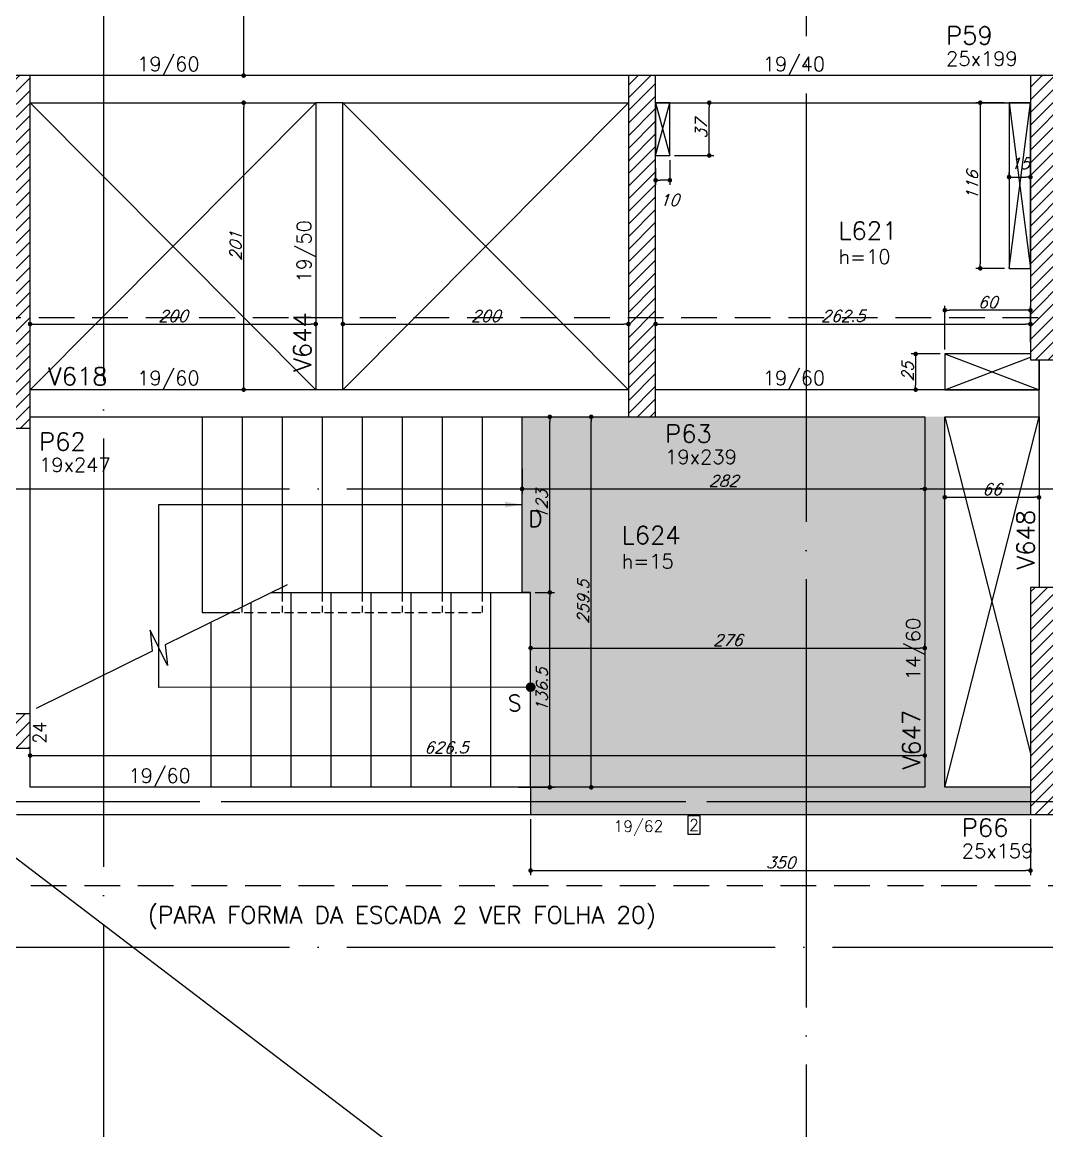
# Model space of a CAD drawing. Extents: x -4245 to 5400, y -2094 to 2406.
# Drawn here: x 1508 to 2226, y -246 to 531 of the extents above; entities that cross this region are included whole.
import ezdxf
from ezdxf.enums import TextEntityAlignment as Align

# ---------------------------------------------------------------- set-up
doc = ezdxf.new("R2010")
doc.units = 0
doc.header["$LTSCALE"] = 50
doc.header["$MEASUREMENT"] = 0
doc.linetypes.add('DASHED', pattern=[0.75, 0.5, -0.25])
doc.linetypes.add('EIXO', pattern=[6.8, 6, -0.4, 0, -0.4])
doc.layers.get('0').update_dxf_attribs({"linetype": 'CONTINUOUS'})
doc.layers.get('DEFPOINTS').update_dxf_attribs({"linetype": 'CONTINUOUS'})
for name, color, linetype in [('F-AUX', 2, 'CONTINUOUS'), ('F-AUX-RED', 1, 'CONTINUOUS'), ('F-COTAS', 106, 'CONTINUOUS'), ('F-COTAS-FUROS', 50, 'CONTINUOUS'), ('F-DESNIVEL-1', 254, 'CONTINUOUS'), ('F-EIXO', 12, 'EIXO'), ('F-ESC-PROJ', 1, 'CONTINUOUS'), ('F-ESCADAS', 2, 'CONTINUOUS'), ('F-LAJES', 3, 'CONTINUOUS'), ('F-LAJES-DIM', 2, 'CONTINUOUS'), ('F-LAJES-NOME', 4, 'CONTINUOUS'), ('F-LEADER', 1, 'CONTINUOUS'), ('F-PILARES-DIM', 172, 'CONTINUOUS'), ('F-PILARES-HACH', 174, 'CONTINUOUS'), ('F-PILARES-NOME', 170, 'CONTINUOUS'), ('F-PILARES-S', 170, 'CONTINUOUS'), ('F-TEXTO', 6, 'CONTINUOUS'), ('F-TEXTO-YELLOW', 2, 'CONTINUOUS'), ('F-VIGAS', 3, 'CONTINUOUS'), ('F-VIGAS-DIM', 2, 'CONTINUOUS'), ('F-VIGAS-NOME', 4, 'CONTINUOUS'), ('F-VÃO', 1, 'CONTINUOUS')]:
    doc.layers.add(name, color=color, linetype=linetype)
doc.styles.add('5385-ARQ-PB-BAS-PLA-TER-TORRE-A-106-TXT$0$R60-75', font='simplex.shx', dxfattribs={"height": 0.1125})
doc.styles.add('CP-TEXT-INCL', font='simplex.shx', dxfattribs={"oblique": 20})
doc.styles.add('CP-TEXTO', font='simplex.shx')
doc.styles.add('MCP', font='simplex.shx')
doc.styles.add('ROMANS', font='simplex.shx')
doc.dimstyles.new('CP-COTAS-50', dxfattribs={"dimscale": 0.64, "dimtxt": 12.5, "dimasz": 5, "dimexe": 5, "dimexo": 5, "dimgap": 2.5, "dimtad": 1, "dimdec": 1, "dimdsep": 46, "dimtxsty": 'CP-TEXT-INCL', "dimblk1": 'DOT', "dimblk2": 'DOT', "dimsah": 1, "dimcen": 9, "dimclrd": 256, "dimclre": 256, "dimclrt": 256, "dimadec": 0, "dimazin": 0, "dimtfac": 1, "dimtdec": 1, "dimtmove": 2, "dimatfit": 3, "dimldrblk": 'DOT', "dimfxl": 0, "dimtolj": 1, "dimarcsym": 0})
pattern_1 = [(45, (0, 10000), (-4.4194174, 4.4194174), [])]

# ---------------------------------------------------------------- blocks, each defined once
blk = doc.blocks.new('*U11')
at = {"layer": 'F-EIXO'}
blk.add_line((0, 0), (0, -3476.36), dxfattribs=at)
at = {"layer": 'F-TEXTO', "style": 'ROMANS'}
blk.add_attdef('EIXO', text='', height=17.5, rotation=360, dxfattribs=at).set_placement((0, 28.21), align=Align.MIDDLE_CENTER)
blk = doc.blocks.new('*U10')
at = {"layer": 'F-EIXO'}
blk.add_line((0, 0), (7397, 0), dxfattribs=at)
at = {"layer": 'F-TEXTO', "style": 'ROMANS'}
blk.add_attdef('EIXO', text='', height=17.5, dxfattribs=at).set_placement((-28.2072, 0), align=Align.MIDDLE_CENTER)
blk = doc.blocks.new('*U16')
at = {"layer": 'F-EIXO'}
blk.add_line((0, 0), (7484.954, 0), dxfattribs=at)
at = {"layer": 'F-TEXTO', "style": 'ROMANS'}
blk.add_attdef('EIXO', text='', height=17.5, dxfattribs=at).set_placement((-28.2072, 0), align=Align.MIDDLE_CENTER)
blk = doc.blocks.new('*U18')
at = {"layer": 'F-EIXO'}
blk.add_line((0, 0), (0, -3377.88), dxfattribs=at)
at = {"layer": 'F-TEXTO', "style": 'ROMANS'}
blk.add_attdef('EIXO', text='', height=17.5, rotation=360, dxfattribs=at).set_placement((0, 28.21), align=Align.MIDDLE_CENTER)
blk = doc.blocks.new('_DOT')
at = {"color": 0, "linetype": 'ByBlock'}
blk.add_line((-0.5, 0), (-1, 0), dxfattribs=at)
at = {"color": 0, "linetype": 'ByBlock', "const_width": 0.5}
blk.add_lwpolyline([(-0.25, 0, 1), (0.25, 0, 1)], format="xyb", close=True, dxfattribs=at)
blk = doc.blocks.new('*D38')
at = {"layer": 'DEFPOINTS', "color": 0, "linetype": 'Continuous', "transparency": 16777216}
for p in [(1906.93, 254.5), (1906.93, 254.5), (1906.93, -5)]:
    blk.add_point(p, dxfattribs=at)
at = {"layer": 'F-COTAS', "linetype": 'Continuous', "lineweight": -2, "transparency": 16777216}
blk.add_line((1906.93, -1.8), (1906.93, 251.3), dxfattribs=at)
at = {"layer": 'F-COTAS', "linetype": 'Continuous', "lineweight": -2, "transparency": 16777216, "xscale": 3.2, "yscale": 3.2, "zscale": 3.2}
for p, rotation in [((1906.93, 254.5), 90), ((1906.93, -5), 270)]:
    blk.add_blockref('_DOT', p, dxfattribs=dict(at, rotation=rotation))
at = {"layer": 'F-COTAS', "linetype": 'Continuous', "transparency": 16777216, "insert": (1901.33, 124.75), "char_height": 8, "attachment_point": 5, "rotation": 90, "style": 'CP-TEXT-INCL'}
blk.add_mtext('\\A1;259.5', dxfattribs=at)
blk = doc.blocks.new('*D39')
at = {"layer": 'DEFPOINTS', "color": 0, "linetype": 'Continuous', "transparency": 16777216}
for p in [(1663.56, 474.5), (1663.56, 474.5), (1663.56, 273.5)]:
    blk.add_point(p, dxfattribs=at)
at = {"layer": 'F-COTAS', "linetype": 'Continuous', "lineweight": -2, "transparency": 16777216}
blk.add_line((1663.56, 276.7), (1663.56, 471.3), dxfattribs=at)
at = {"layer": 'F-COTAS', "linetype": 'Continuous', "lineweight": -2, "transparency": 16777216, "xscale": 3.2, "yscale": 3.2, "zscale": 3.2}
for p, rotation in [((1663.56, 474.5), 90), ((1663.56, 273.5), 270)]:
    blk.add_blockref('_DOT', p, dxfattribs=dict(at, rotation=rotation))
at = {"layer": 'F-COTAS', "linetype": 'Continuous', "transparency": 16777216, "insert": (1657.96, 374), "char_height": 8, "attachment_point": 5, "rotation": 90, "style": 'CP-TEXT-INCL'}
blk.add_mtext('\\A1;201', dxfattribs=at)
blk = doc.blocks.new('*D40')
at = {"layer": 'DEFPOINTS', "color": 0, "linetype": 'Continuous', "transparency": 16777216}
for p in [(1663.56, 864.5), (1663.56, 864.5), (1663.56, 493.5)]:
    blk.add_point(p, dxfattribs=at)
at = {"layer": 'F-COTAS', "linetype": 'Continuous', "lineweight": -2, "transparency": 16777216}
blk.add_line((1663.56, 496.7), (1663.56, 861.3), dxfattribs=at)
at = {"layer": 'F-COTAS', "linetype": 'Continuous', "lineweight": -2, "transparency": 16777216, "xscale": 3.2, "yscale": 3.2, "zscale": 3.2}
for p, rotation in [((1663.56, 864.5), 90), ((1663.56, 493.5), 270)]:
    blk.add_blockref('_DOT', p, dxfattribs=dict(at, rotation=rotation))
at = {"layer": 'F-COTAS', "linetype": 'Continuous', "transparency": 16777216, "insert": (1657.96, 679), "char_height": 8, "attachment_point": 5, "rotation": 90, "style": 'CP-TEXT-INCL'}
blk.add_mtext('\\A1;371', dxfattribs=at)
blk = doc.blocks.new('*D67')
at = {"layer": 'DEFPOINTS', "color": 0, "linetype": 'Continuous', "transparency": 16777216}
for p in [(2154.5, 198.13), (2220.5, 198.13), (2220.5, 198.13)]:
    blk.add_point(p, dxfattribs=at)
at = {"layer": 'F-COTAS', "linetype": 'Continuous', "lineweight": -2, "transparency": 16777216}
blk.add_line((2157.7, 198.13), (2217.3, 198.13), dxfattribs=at)
at = {"layer": 'F-COTAS', "linetype": 'Continuous', "lineweight": -2, "transparency": 16777216, "xscale": 3.2, "yscale": 3.2, "zscale": 3.2, "rotation": 180}
blk.add_blockref('_DOT', (2154.5, 198.13), dxfattribs=at)
at = {"layer": 'F-COTAS', "linetype": 'Continuous', "lineweight": -2, "transparency": 16777216, "xscale": 3.2, "yscale": 3.2, "zscale": 3.2}
blk.add_blockref('_DOT', (2220.5, 198.13), dxfattribs=at)
at = {"layer": 'F-COTAS', "linetype": 'Continuous', "transparency": 16777216, "insert": (2187.5, 203.73), "char_height": 8, "attachment_point": 5, "style": 'CP-TEXT-INCL'}
blk.add_mtext('\\A1;66', dxfattribs=at)
blk = doc.blocks.new('*D71')
at = {"layer": 'DEFPOINTS', "color": 0, "linetype": 'Continuous', "transparency": 16777216}
for p in [(1514, 319.5), (1714, 319.5), (1714, 319.5)]:
    blk.add_point(p, dxfattribs=at)
at = {"layer": 'F-COTAS', "linetype": 'Continuous', "lineweight": -2, "transparency": 16777216}
blk.add_line((1517.2, 319.5), (1710.8, 319.5), dxfattribs=at)
at = {"layer": 'F-COTAS', "linetype": 'Continuous', "lineweight": -2, "transparency": 16777216, "xscale": 3.2, "yscale": 3.2, "zscale": 3.2, "rotation": 180}
blk.add_blockref('_DOT', (1514, 319.5), dxfattribs=at)
at = {"layer": 'F-COTAS', "linetype": 'Continuous', "lineweight": -2, "transparency": 16777216, "xscale": 3.2, "yscale": 3.2, "zscale": 3.2}
blk.add_blockref('_DOT', (1714, 319.5), dxfattribs=at)
at = {"layer": 'F-COTAS', "linetype": 'Continuous', "transparency": 16777216, "insert": (1614, 325.1), "char_height": 8, "attachment_point": 5, "style": 'CP-TEXT-INCL'}
blk.add_mtext('\\A1;200', dxfattribs=at)
blk = doc.blocks.new('*D72')
at = {"layer": 'DEFPOINTS', "color": 0, "linetype": 'Continuous', "transparency": 16777216}
for p in [(1733, 319.5), (1933, 319.5), (1933, 319.5)]:
    blk.add_point(p, dxfattribs=at)
at = {"layer": 'F-COTAS', "linetype": 'Continuous', "lineweight": -2, "transparency": 16777216}
blk.add_line((1736.2, 319.5), (1929.8, 319.5), dxfattribs=at)
at = {"layer": 'F-COTAS', "linetype": 'Continuous', "lineweight": -2, "transparency": 16777216, "xscale": 3.2, "yscale": 3.2, "zscale": 3.2, "rotation": 180}
blk.add_blockref('_DOT', (1733, 319.5), dxfattribs=at)
at = {"layer": 'F-COTAS', "linetype": 'Continuous', "lineweight": -2, "transparency": 16777216, "xscale": 3.2, "yscale": 3.2, "zscale": 3.2}
blk.add_blockref('_DOT', (1933, 319.5), dxfattribs=at)
at = {"layer": 'F-COTAS', "linetype": 'Continuous', "transparency": 16777216, "insert": (1833, 325.1), "char_height": 8, "attachment_point": 5, "style": 'CP-TEXT-INCL'}
blk.add_mtext('\\A1;200', dxfattribs=at)
blk = doc.blocks.new('*D73')
at = {"layer": 'DEFPOINTS', "color": 0, "linetype": 'Continuous', "transparency": 16777216}
for p in [(1952, 319.5), (2214.5, 319.5), (2214.5, 319.5)]:
    blk.add_point(p, dxfattribs=at)
at = {"layer": 'F-COTAS', "linetype": 'Continuous', "lineweight": -2, "transparency": 16777216}
blk.add_line((1955.2, 319.5), (2211.3, 319.5), dxfattribs=at)
at = {"layer": 'F-COTAS', "linetype": 'Continuous', "lineweight": -2, "transparency": 16777216, "xscale": 3.2, "yscale": 3.2, "zscale": 3.2, "rotation": 180}
blk.add_blockref('_DOT', (1952, 319.5), dxfattribs=at)
at = {"layer": 'F-COTAS', "linetype": 'Continuous', "lineweight": -2, "transparency": 16777216, "xscale": 3.2, "yscale": 3.2, "zscale": 3.2}
blk.add_blockref('_DOT', (2214.5, 319.5), dxfattribs=at)
at = {"layer": 'F-COTAS', "linetype": 'Continuous', "transparency": 16777216, "insert": (2083.25, 325.1), "char_height": 8, "attachment_point": 5, "style": 'CP-TEXT-INCL'}
blk.add_mtext('\\A1;262.5', dxfattribs=at)
blk = doc.blocks.new('*U213')
at = {"layer": 'F-VÃO'}
for p, q in [((0, 0), (10, 37)), ((0, 37), (10, 0))]:
    blk.add_line(p, q, dxfattribs=at)
at = {"layer": 'F-VÃO', "color": 3}
blk.add_lwpolyline([(0, 0), (10, 0), (10, 37), (0, 37)], close=True, dxfattribs=at)
blk = doc.blocks.new('*D282')
at = {"layer": 'DEFPOINTS', "color": 0, "linetype": 'Continuous', "transparency": 16777216}
for p in [(1973.82, 474.5), (1989.58, 474.5), (1962, 437.5)]:
    blk.add_point(p, dxfattribs=at)
at = {"layer": 'F-COTAS-FUROS', "linetype": 'Continuous', "lineweight": -2, "transparency": 16777216}
for p, q in [((1977.02, 474.5), (1992.78, 474.5)), ((1989.58, 440.7), (1989.58, 471.3)), ((1965.2, 437.5), (1992.78, 437.5))]:
    blk.add_line(p, q, dxfattribs=at)
at = {"layer": 'F-COTAS-FUROS', "linetype": 'Continuous', "lineweight": -2, "transparency": 16777216, "xscale": 3.2, "yscale": 3.2, "zscale": 3.2}
for p, rotation in [((1989.58, 474.5), 90), ((1989.58, 437.5), 270)]:
    blk.add_blockref('_DOT', p, dxfattribs=dict(at, rotation=rotation))
at = {"layer": 'F-COTAS-FUROS', "linetype": 'Continuous', "transparency": 16777216, "insert": (1983.98, 456), "char_height": 8, "attachment_point": 5, "rotation": 90, "style": 'CP-TEXT-INCL'}
blk.add_mtext('\\A1;37', dxfattribs=at)
blk = doc.blocks.new('*D283')
at = {"layer": 'DEFPOINTS', "color": 0, "linetype": 'Continuous', "transparency": 16777216}
for p in [(1962, 437.5), (1952, 431.9), (1952, 420.19)]:
    blk.add_point(p, dxfattribs=at)
at = {"layer": 'F-COTAS-FUROS', "linetype": 'Continuous', "lineweight": -2, "transparency": 16777216}
for p, q in [((1952, 428.7), (1952, 416.99)), ((1962, 434.3), (1962, 416.99)), ((1958.8, 420.19), (1955.2, 420.19))]:
    blk.add_line(p, q, dxfattribs=at)
at = {"layer": 'F-COTAS-FUROS', "linetype": 'Continuous', "lineweight": -2, "transparency": 16777216, "xscale": 3.2, "yscale": 3.2, "zscale": 3.2, "rotation": 180}
blk.add_blockref('_DOT', (1952, 420.19), dxfattribs=at)
at = {"layer": 'F-COTAS-FUROS', "linetype": 'Continuous', "lineweight": -2, "transparency": 16777216, "xscale": 3.2, "yscale": 3.2, "zscale": 3.2}
blk.add_blockref('_DOT', (1962, 420.19), dxfattribs=at)
at = {"layer": 'F-COTAS-FUROS', "linetype": 'Continuous', "transparency": 16777216, "insert": (1961.52, 406.36), "char_height": 8, "attachment_point": 5, "style": 'CP-TEXT-INCL'}
blk.add_mtext('\\A1;10', dxfattribs=at)
blk = doc.blocks.new('*D284')
at = {"layer": 'DEFPOINTS', "color": 0, "linetype": 'Continuous', "transparency": 16777216}
for p in [(2154.5, 329.15), (2214.5, 303.7), (2154.5, 298.5)]:
    blk.add_point(p, dxfattribs=at)
at = {"layer": 'F-COTAS-FUROS', "linetype": 'Continuous', "lineweight": -2, "transparency": 16777216}
for p, q in [((2154.5, 301.7), (2154.5, 332.35)), ((2211.3, 329.15), (2157.7, 329.15)), ((2214.5, 306.9), (2214.5, 332.35))]:
    blk.add_line(p, q, dxfattribs=at)
at = {"layer": 'F-COTAS-FUROS', "linetype": 'Continuous', "lineweight": -2, "transparency": 16777216, "xscale": 3.2, "yscale": 3.2, "zscale": 3.2, "rotation": 180}
blk.add_blockref('_DOT', (2154.5, 329.15), dxfattribs=at)
at = {"layer": 'F-COTAS-FUROS', "linetype": 'Continuous', "lineweight": -2, "transparency": 16777216, "xscale": 3.2, "yscale": 3.2, "zscale": 3.2}
blk.add_blockref('_DOT', (2214.5, 329.15), dxfattribs=at)
at = {"layer": 'F-COTAS-FUROS', "linetype": 'Continuous', "transparency": 16777216, "insert": (2184.5, 334.75), "char_height": 8, "attachment_point": 5, "style": 'CP-TEXT-INCL'}
blk.add_mtext('\\A1;60', dxfattribs=at)
blk = doc.blocks.new('*D285')
at = {"layer": 'DEFPOINTS', "color": 0, "linetype": 'Continuous', "transparency": 16777216}
for p in [(2154.5, 298.5), (2134.11, 273.5), (2143.71, 273.5)]:
    blk.add_point(p, dxfattribs=at)
at = {"layer": 'F-COTAS-FUROS', "linetype": 'Continuous', "lineweight": -2, "transparency": 16777216}
for p, q in [((2151.3, 298.5), (2130.91, 298.5)), ((2134.11, 295.3), (2134.11, 276.7)), ((2140.51, 273.5), (2130.91, 273.5))]:
    blk.add_line(p, q, dxfattribs=at)
at = {"layer": 'F-COTAS-FUROS', "linetype": 'Continuous', "lineweight": -2, "transparency": 16777216, "xscale": 3.2, "yscale": 3.2, "zscale": 3.2}
for p, rotation in [((2134.11, 298.5), 90), ((2134.11, 273.5), 270)]:
    blk.add_blockref('_DOT', p, dxfattribs=dict(at, rotation=rotation))
at = {"layer": 'F-COTAS-FUROS', "linetype": 'Continuous', "transparency": 16777216, "insert": (2128.51, 286), "char_height": 8, "attachment_point": 5, "rotation": 90, "style": 'CP-TEXT-INCL'}
blk.add_mtext('\\A1;25', dxfattribs=at)
blk = doc.blocks.new('*U378')
at = {"layer": 'F-VÃO'}
for p, q in [((0, 0), (15, 116)), ((0, 116), (15, 0))]:
    blk.add_line(p, q, dxfattribs=at)
at = {"layer": 'F-VÃO', "color": 3}
blk.add_lwpolyline([(0, 0), (15, 0), (15, 116), (0, 116)], close=True, dxfattribs=at)
blk = doc.blocks.new('*D381')
at = {"layer": 'DEFPOINTS', "color": 0, "linetype": 'Continuous', "transparency": 16777216}
for p in [(2214.5, 422.4), (2199.5, 418.71), (2214.5, 418.71)]:
    blk.add_point(p, dxfattribs=at)
at = {"layer": 'F-COTAS-FUROS', "linetype": 'Continuous', "lineweight": -2, "transparency": 16777216}
for p, q in [((2199.5, 421.91), (2199.5, 425.6)), ((2202.7, 422.4), (2211.3, 422.4)), ((2214.5, 421.91), (2214.5, 425.6))]:
    blk.add_line(p, q, dxfattribs=at)
at = {"layer": 'F-COTAS-FUROS', "linetype": 'Continuous', "lineweight": -2, "transparency": 16777216, "xscale": 3.2, "yscale": 3.2, "zscale": 3.2, "rotation": 180}
blk.add_blockref('_DOT', (2199.5, 422.4), dxfattribs=at)
at = {"layer": 'F-COTAS-FUROS', "linetype": 'Continuous', "lineweight": -2, "transparency": 16777216, "xscale": 3.2, "yscale": 3.2, "zscale": 3.2}
blk.add_blockref('_DOT', (2214.5, 422.4), dxfattribs=at)
at = {"layer": 'F-COTAS-FUROS', "linetype": 'Continuous', "transparency": 16777216, "insert": (2207, 432), "char_height": 8, "attachment_point": 5, "style": 'CP-TEXT-INCL'}
blk.add_mtext('\\A1;15', dxfattribs=at)
blk = doc.blocks.new('*D382')
at = {"layer": 'DEFPOINTS', "color": 0, "linetype": 'Continuous', "transparency": 16777216}
for p in [(2199.5, 474.5), (2179.34, 358.5), (2199.5, 358.5)]:
    blk.add_point(p, dxfattribs=at)
at = {"layer": 'F-COTAS-FUROS', "linetype": 'Continuous', "lineweight": -2, "transparency": 16777216}
for p, q in [((2196.3, 474.5), (2176.14, 474.5)), ((2179.34, 471.3), (2179.34, 361.7)), ((2196.3, 358.5), (2176.14, 358.5))]:
    blk.add_line(p, q, dxfattribs=at)
at = {"layer": 'F-COTAS-FUROS', "linetype": 'Continuous', "lineweight": -2, "transparency": 16777216, "xscale": 3.2, "yscale": 3.2, "zscale": 3.2}
for p, rotation in [((2179.34, 474.5), 90), ((2179.34, 358.5), 270)]:
    blk.add_blockref('_DOT', p, dxfattribs=dict(at, rotation=rotation))
at = {"layer": 'F-COTAS-FUROS', "linetype": 'Continuous', "transparency": 16777216, "insert": (2173.74, 416.5), "char_height": 8, "attachment_point": 5, "rotation": 90, "style": 'CP-TEXT-INCL'}
blk.add_mtext('\\A1;116', dxfattribs=at)
blk = doc.blocks.new('*U425')
at = {"layer": 'F-LAJES-DIM', "color": 1}
blk.add_lwpolyline([(0, 0), (11, 0), (11, 16), (0, 16)], close=True, dxfattribs=at)
at = {"layer": 'F-LAJES-DIM', "style": 'MCP'}
blk.add_attdef('DIM', text='', height=10, dxfattribs=at).set_placement((5.5, 8), align=Align.MIDDLE_CENTER)
blk = doc.blocks.new('*D432')
at = {"layer": 'DEFPOINTS', "color": 0, "linetype": 'Continuous', "transparency": 16777216}
for p in [(1514, 17.26), (2140.5, 17.26), (2140.5, 17.26)]:
    blk.add_point(p, dxfattribs=at)
at = {"layer": 'F-COTAS', "linetype": 'Continuous', "lineweight": -2, "transparency": 16777216}
blk.add_line((1517.2, 17.26), (2137.3, 17.26), dxfattribs=at)
at = {"layer": 'F-COTAS', "linetype": 'Continuous', "lineweight": -2, "transparency": 16777216, "xscale": 3.2, "yscale": 3.2, "zscale": 3.2, "rotation": 180}
blk.add_blockref('_DOT', (1514, 17.26), dxfattribs=at)
at = {"layer": 'F-COTAS', "linetype": 'Continuous', "lineweight": -2, "transparency": 16777216, "xscale": 3.2, "yscale": 3.2, "zscale": 3.2}
blk.add_blockref('_DOT', (2140.5, 17.26), dxfattribs=at)
at = {"layer": 'F-COTAS', "linetype": 'Continuous', "transparency": 16777216, "insert": (1805.33, 22.86), "char_height": 8, "attachment_point": 5, "style": 'CP-TEXT-INCL'}
blk.add_mtext('\\A1;626.5', dxfattribs=at)
blk = doc.blocks.new('*D434')
at = {"layer": 'DEFPOINTS', "color": 0, "linetype": 'Continuous', "transparency": 16777216}
for p in [(1864.5, 131.5), (1877.93, 131.5), (1852.79, -5)]:
    blk.add_point(p, dxfattribs=at)
at = {"layer": 'F-COTAS', "linetype": 'Continuous', "lineweight": -2, "transparency": 16777216}
for p, q in [((1867.7, 131.5), (1881.13, 131.5)), ((1877.93, -1.8), (1877.93, 128.3)), ((1855.99, -5), (1881.13, -5))]:
    blk.add_line(p, q, dxfattribs=at)
at = {"layer": 'F-COTAS', "linetype": 'Continuous', "lineweight": -2, "transparency": 16777216, "xscale": 3.2, "yscale": 3.2, "zscale": 3.2}
for p, rotation in [((1877.93, 131.5), 90), ((1877.93, -5), 270)]:
    blk.add_blockref('_DOT', p, dxfattribs=dict(at, rotation=rotation))
at = {"layer": 'F-COTAS', "linetype": 'Continuous', "transparency": 16777216, "insert": (1872.33, 63.25), "char_height": 8, "attachment_point": 5, "rotation": 90, "style": 'CP-TEXT-INCL'}
blk.add_mtext('\\A1;136.5', dxfattribs=at)
blk = doc.blocks.new('*D435')
at = {"layer": 'DEFPOINTS', "color": 0, "linetype": 'Continuous', "transparency": 16777216}
for p in [(1869.16, 254.5), (1877.93, 254.5), (1864.5, 131.5)]:
    blk.add_point(p, dxfattribs=at)
at = {"layer": 'F-COTAS', "linetype": 'Continuous', "lineweight": -2, "transparency": 16777216}
for p, q in [((1872.36, 254.5), (1881.13, 254.5)), ((1877.93, 134.7), (1877.93, 251.3)), ((1867.7, 131.5), (1881.13, 131.5))]:
    blk.add_line(p, q, dxfattribs=at)
at = {"layer": 'F-COTAS', "linetype": 'Continuous', "lineweight": -2, "transparency": 16777216, "xscale": 3.2, "yscale": 3.2, "zscale": 3.2}
for p, rotation in [((1877.93, 254.5), 90), ((1877.93, 131.5), 270)]:
    blk.add_blockref('_DOT', p, dxfattribs=dict(at, rotation=rotation))
at = {"layer": 'F-COTAS', "linetype": 'Continuous', "transparency": 16777216, "insert": (1872.33, 193), "char_height": 8, "attachment_point": 5, "rotation": 90, "style": 'CP-TEXT-INCL'}
blk.add_mtext('\\A1;123', dxfattribs=at)
blk = doc.blocks.new('*D471')
at = {"layer": 'DEFPOINTS', "color": 0, "linetype": 'Continuous', "transparency": 16777216}
for p in [(1864.5, -24), (2214.5, -24), (2214.5, -63.28)]:
    blk.add_point(p, dxfattribs=at)
at = {"layer": 'F-COTAS', "linetype": 'Continuous', "lineweight": -2, "transparency": 16777216}
for p, q in [((1864.5, -27.2), (1864.5, -66.48)), ((2214.5, -27.2), (2214.5, -66.48)), ((1867.7, -63.28), (2211.3, -63.28))]:
    blk.add_line(p, q, dxfattribs=at)
at = {"layer": 'F-COTAS', "linetype": 'Continuous', "lineweight": -2, "transparency": 16777216, "xscale": 3.2, "yscale": 3.2, "zscale": 3.2, "rotation": 180}
blk.add_blockref('_DOT', (1864.5, -63.28), dxfattribs=at)
at = {"layer": 'F-COTAS', "linetype": 'Continuous', "lineweight": -2, "transparency": 16777216, "xscale": 3.2, "yscale": 3.2, "zscale": 3.2}
blk.add_blockref('_DOT', (2214.5, -63.28), dxfattribs=at)
at = {"layer": 'F-COTAS', "linetype": 'Continuous', "transparency": 16777216, "insert": (2039.5, -57.68), "char_height": 8, "attachment_point": 5, "style": 'CP-TEXT-INCL'}
blk.add_mtext('\\A1;350', dxfattribs=at)
blk = doc.blocks.new('*D472')
at = {"layer": 'DEFPOINTS', "color": 0, "linetype": 'Continuous', "transparency": 16777216}
for p in [(1858.5, 221.36), (2140.5, 221.36), (2140.5, 204)]:
    blk.add_point(p, dxfattribs=at)
at = {"layer": 'F-COTAS', "linetype": 'Continuous', "lineweight": -2, "transparency": 16777216}
for p, q in [((1858.5, 218.16), (1858.5, 200.8)), ((2140.5, 218.16), (2140.5, 200.8)), ((1861.7, 204), (2137.3, 204))]:
    blk.add_line(p, q, dxfattribs=at)
at = {"layer": 'F-COTAS', "linetype": 'Continuous', "lineweight": -2, "transparency": 16777216, "xscale": 3.2, "yscale": 3.2, "zscale": 3.2, "rotation": 180}
blk.add_blockref('_DOT', (1858.5, 204), dxfattribs=at)
at = {"layer": 'F-COTAS', "linetype": 'Continuous', "lineweight": -2, "transparency": 16777216, "xscale": 3.2, "yscale": 3.2, "zscale": 3.2}
blk.add_blockref('_DOT', (2140.5, 204), dxfattribs=at)
at = {"layer": 'F-COTAS', "linetype": 'Continuous', "transparency": 16777216, "insert": (1999.5, 209.6), "char_height": 8, "attachment_point": 5, "style": 'CP-TEXT-INCL'}
blk.add_mtext('\\A1;282', dxfattribs=at)
blk = doc.blocks.new('*D473')
at = {"layer": 'DEFPOINTS', "color": 0, "linetype": 'Continuous', "transparency": 16777216}
for p in [(1864.5, 88.78), (2140.5, 92.52), (2140.5, 88.78)]:
    blk.add_point(p, dxfattribs=at)
at = {"layer": 'F-COTAS', "linetype": 'Continuous', "lineweight": -2, "transparency": 16777216}
for p, q in [((1864.5, 91.98), (1864.5, 95.72)), ((2140.5, 91.98), (2140.5, 95.72)), ((1867.7, 92.52), (2137.3, 92.52))]:
    blk.add_line(p, q, dxfattribs=at)
at = {"layer": 'F-COTAS', "linetype": 'Continuous', "lineweight": -2, "transparency": 16777216, "xscale": 3.2, "yscale": 3.2, "zscale": 3.2, "rotation": 180}
blk.add_blockref('_DOT', (1864.5, 92.52), dxfattribs=at)
at = {"layer": 'F-COTAS', "linetype": 'Continuous', "lineweight": -2, "transparency": 16777216, "xscale": 3.2, "yscale": 3.2, "zscale": 3.2}
blk.add_blockref('_DOT', (2140.5, 92.52), dxfattribs=at)
at = {"layer": 'F-COTAS', "linetype": 'Continuous', "transparency": 16777216, "insert": (2002.5, 98.12), "char_height": 8, "attachment_point": 5, "style": 'CP-TEXT-INCL'}
blk.add_mtext('\\A1;276', dxfattribs=at)
blk = doc.blocks.new('A$C138A3C18')
at = {"layer": 'F-AUX'}
h = blk.add_hatch(color=1, dxfattribs=at)
edge = h.paths.add_edge_path()
edge.add_arc((-375, 89.09), 3, 0, 360)
at = {"layer": 'F-AUX', "color": 1}
blk.add_circle((-375, 89.09), 3, dxfattribs=at)
at = {"layer": 'F-AUX-RED'}
blk.add_lwpolyline([(-375, 89.09), (-635.43, 89), (-635.43, 217), (-381, 217)], dxfattribs=at)
blk.add_solid([(-393, 215), (-381, 217), (-393, 219)], dxfattribs=at)
at = {"layer": 'F-ESC-PROJ', "linetype": 'DASHED', "ltscale": 0.25}
for points in [[(-549, 155.5), (-549, 141.5)], [(-521, 155.5), (-521, 141.5)], [(-493, 155.5), (-493, 141.5)], [(-465, 155.5), (-465, 141.5)], [(-437, 155.5), (-437, 141.5)], [(-409, 155.5), (-409, 141.5)], [(-584.89, 141.5), (-409, 141.5)], [(-577.21, 145.27), (-577.21, 141.5)]]:
    blk.add_lwpolyline(points, dxfattribs=at)
at = {"layer": 'F-ESCADAS', "linetype": 'Continuous'}
for points in [[(-605, 278.5), (-605, 141.5)], [(-577, 278.5), (-577, 145.38)], [(-549, 278.5), (-549, 155.5)], [(-521, 278.5), (-521, 155.5)], [(-493, 278.5), (-493, 155.5)], [(-465, 278.5), (-465, 155.5)], [(-437, 278.5), (-437, 155.5)], [(-409, 278.5), (-409, 155.5)], [(-556.39, 155.5), (-375, 155.5)], [(-543, 155.5), (-543, 19)], [(-515, 155.5), (-515, 19)], [(-487, 155.5), (-487, 19)], [(-459, 155.5), (-459, 19)], [(-431, 155.5), (-431, 19)], [(-403, 155.5), (-403, 19)], [(-571, 148.32), (-571, 19)], [(-605, 141.5), (-584.89, 141.5)], [(-599, 134.57), (-599, 19)]]:
    blk.add_lwpolyline(points, dxfattribs=at)
at = {"layer": 'F-LEADER'}
blk.add_lwpolyline([(-545.44, 160.88), (-630.95, 118.88), (-629.34, 104.35), (-641.52, 128.97), (-639.91, 114.44), (-721.32, 74.19)], dxfattribs=at)
at = {"layer": 'F-TEXTO-YELLOW', "char_height": 11.25, "width": 61.3796, "attachment_point": 9, "style": '5385-ARQ-PB-BAS-PLA-TER-TORRE-A-106-TXT$0$R60-75'}
for s, insert in [('D', (-366.54, 201.38)), ('S', (-381.33, 72.44))]:
    blk.add_mtext(s, dxfattribs=dict(at, insert=insert))

msp = doc.modelspace()

# ---------------------------------------------------------------- hatches: boundary and pattern name
at = {"layer": 'F-DESNIVEL-1', "linetype": 'Continuous'}
h = msp.add_hatch(color=256, dxfattribs=at)
h.dxf.hatch_style = 1
h.paths.add_polyline_path([(2140.5, 254.5), (1858.5, 254.5), (1858.5, 131.5), (1864.5, 131.5), (1864.5, -5), (2140.5, -5)])
h = msp.add_hatch(color=256, dxfattribs=at)
h.dxf.hatch_style = 1
h.paths.add_polyline_path([(2214.5, -5), (2154.5, -5), (2154.5, 254.5), (2140.5, 254.5), (2140.5, -5), (1864.5, -5), (1864.5, -24), (2147.5, -24), (2214.5, -24)])
h = msp.add_hatch(color=256, dxfattribs=at)
h.dxf.hatch_style = 1
h.paths.add_polyline_path([(2214.5, -5), (2154.5, -5), (2154.5, 254.5), (2140.5, 254.5), (2140.5, -5), (1864.5, -5), (1864.5, -24), (2147.5, -24), (2214.5, -24)])
at = {"layer": 'F-PILARES-HACH', "linetype": 'Continuous'}
h = msp.add_hatch(dxfattribs=at)
h.set_pattern_fill('ANSI31', color=256, scale=50, style=0)
h.set_pattern_definition(pattern_1)
h.paths.add_polyline_path([(1276, 22.5), (1514, 22.5), (1514, 46.5), (1295, 46.5), (1295, 493.5), (1276, 493.5)], flags=16)
h = msp.add_hatch(dxfattribs=at)
h.set_pattern_fill('ANSI31', color=256, scale=50, style=0)
h.set_pattern_definition(pattern_1)
h.paths.add_polyline_path([(1495, 246.5), (1514, 246.5), (1514, 493.5), (1495, 493.5)], flags=16)
h = msp.add_hatch(dxfattribs=at)
h.set_pattern_fill('ANSI31', color=256, scale=50, style=0)
h.set_pattern_definition(pattern_1)
h.paths.add_polyline_path([(1933, 254.5), (1952, 254.5), (1952, 493.5), (1933, 493.5)], flags=16)
h = msp.add_hatch(dxfattribs=at)
h.set_pattern_fill('ANSI31', color=256, scale=50, style=0)
h.set_pattern_definition(pattern_1)
h.paths.add_polyline_path([(2214.5, 294.5), (2239.5, 294.5), (2239.5, 493.5), (2214.5, 493.5)], flags=16)
h = msp.add_hatch(dxfattribs=at)
h.set_pattern_fill('ANSI31', color=256, scale=50, style=0)
h.set_pattern_definition(pattern_1)
h.paths.add_polyline_path([(2214.5, -24), (2239.5, -24), (2239.5, 135), (2214.5, 135)], flags=16)

# ---------------------------------------------------------------- linework, layer by layer
at = {"layer": 'F-AUX-RED', "color": 4, "linetype": 'DASHED'}
msp.add_lwpolyline([(1445, -74), (1445, 324), (2289.5, 324), (2289.5, -74), (1445, -74)], dxfattribs=at)
at = {"layer": 'F-EIXO'}
msp.add_line((-3768.53, -15), (3691.239, -15), dxfattribs=at)
at = {"layer": 'F-LAJES', "linetype": 'Continuous'}
msp.add_lwpolyline([(1864.5, -5), (1864.5, 131.5), (1858.5, 131.5), (1858.5, 254.5), (2140.5, 254.5), (2140.5, -5), (1864.5, -5)], dxfattribs=at)
at = {"layer": 'F-PILARES-S', "linetype": 'Continuous'}
for points in [[(1276, 22.5), (1514, 22.5), (1514, 46.5), (1295, 46.5), (1295, 493.5), (1276, 493.5), (1276, 22.5)], [(1495, 246.5), (1514, 246.5), (1514, 493.5), (1495, 493.5), (1495, 246.5)], [(1933, 254.5), (1952, 254.5), (1952, 493.5), (1933, 493.5), (1933, 254.5)], [(2214.5, 294.5), (2239.5, 294.5), (2239.5, 493.5), (2214.5, 493.5), (2214.5, 294.5)], [(2214.5, -24), (2239.5, -24), (2239.5, 135), (2214.5, 135), (2214.5, -24)]]:
    msp.add_lwpolyline(points, dxfattribs=at)
at = {"layer": 'F-VIGAS'}
for points in [[(1723.5, 493.5), (1514, 493.5)], [(1933, 493.5), (1723.5, 493.5)], [(2214.5, 493.5), (1952, 493.5)], [(1514, 474.5), (1714, 474.5)], [(1714, 474.5), (1714, 273.5)], [(1733, 474.5), (1714, 474.5)], [(1733, 273.5), (1733, 474.5)], [(1733, 474.5), (1933, 474.5)], [(1952, 474.5), (2214.5, 474.5)], [(2220.5, 294.5), (2220.5, 273.5)], [(1714, 273.5), (1514, 273.5)], [(1733, 273.5), (1714, 273.5)], [(1933, 273.5), (1733, 273.5)], [(2147.5, 273.5), (1952, 273.5)], [(2220.5, 273.5), (2147.5, 273.5)], [(2220.5, 254.5), (2220.5, 273.5)], [(1514, 254.5), (1723.5, 254.5)], [(1723.5, 254.5), (1933, 254.5)], [(1952, 254.5), (2140.5, 254.5)], [(2140.5, 254.5), (2140.5, -5)], [(2154.5, 254.5), (2220.5, 254.5)], [(2154.5, -5), (2154.5, 254.5)], [(2220.5, 254.5), (2220.5, 135)], [(1514, 46.5), (1514, 246.5)], [(1514, -5), (1514, 22.5)], [(2140.5, -5), (1514, -5)], [(1864.5, -5), (1864.5, -24)], [(2214.5, -5), (2154.5, -5)], [(1504.5, -24), (2147.5, -24)], [(2147.5, -24), (2214.5, -24)]]:
    msp.add_lwpolyline(points, dxfattribs=at)
at = {"layer": 'F-VÃO'}
for p, q in [((1514, 273.5), (1714, 474.5)), ((1514, 474.5), (1714, 273.5)), ((1733, 273.5), (1933, 474.5)), ((1733, 474.5), (1933, 273.5)), ((2154.5, 298.5), (2220.5, 273.5)), ((2154.5, 273.5), (2214.5, 296.227)), ((2154.5, -5), (2220.5, 254.5)), ((2154.5, 254.5), (2214.5, 18.591)), ((1464, -24), (2581, -875))]:
    msp.add_line(p, q, dxfattribs=at)
at = {"layer": 'F-VÃO', "color": 3}
msp.add_lwpolyline([(2214.5, 298.5), (2154.5, 298.5), (2154.5, 273.5), (2220.5, 273.5), (2220.5, 294.5)], dxfattribs=at)

# ---------------------------------------------------------------- block references
at = {"layer": 'F-COTAS', "linetype": 'Continuous'}
msp.add_blockref('A$C138A3C18', (2239.5, -24), dxfattribs=at)
at = {"layer": 'F-EIXO', "linetype": 'Continuous'}
for name, p in [('*U11', (1565.5, 1939.842)), ('*U18', (2057.5, 1841.357)), ('*U10', (-3705.761, 204)), ('*U16', (-3793.715, -15)), ('*U10', (-3705.761, -117))]:
    msp.add_blockref(name, p, dxfattribs=at)
at = {"layer": 'F-LAJES-DIM', "linetype": 'Continuous', "xscale": 0.8, "yscale": 0.8, "zscale": 0.8}
msp.add_blockref('*U425', (1974.494, -37.781), dxfattribs=at).add_auto_attribs({'DIM': '2'})
at = {"layer": 'F-VÃO', "linetype": 'Continuous'}
for name, p in [('*U213', (1952, 437.5)), ('*U378', (2199.5, 358.5))]:
    msp.add_blockref(name, p, dxfattribs=at)

# ---------------------------------------------------------------- texts
at = {"layer": 'F-LAJES-DIM', "linetype": 'Continuous', "style": 'MCP'}
for s, p in [('h=10', (2080.071, 361.603)), ('h=15', (1928.302, 148.335))]:
    msp.add_text(s, height=10, dxfattribs=at).set_placement(p)
at = {"layer": 'F-LAJES-NOME', "linetype": 'Continuous', "style": 'MCP'}
for s, p in [('L621', (2080.071, 378.603)), ('L624', (1928.302, 165.335))]:
    msp.add_text(s, height=12.5, dxfattribs=at).set_placement(p)
at = {"layer": 'F-PILARES-DIM', "linetype": 'Continuous', "style": 'MCP'}
for s, p in [('25x199', (2155.409, 500.38)), ('19x247', (1520.25, 215.875)), ('19x239', (1958.739, 221.447)), ('25x159', (2166.382, -54.512))]:
    msp.add_text(s, height=10, dxfattribs=at).set_placement(p)
msp.add_text('24', height=9, rotation=90, dxfattribs=at).set_placement((1525.25, 25.5))
at = {"layer": 'F-PILARES-NOME', "linetype": 'Continuous', "style": 'MCP'}
for s, p in [('P59', (2155.409, 515.38)), ('P63', (1958.739, 236.447)), ('P62', (1520.25, 230.875)), ('P66', (2166.382, -39.512))]:
    msp.add_text(s, height=12.5, dxfattribs=at).set_placement(p)
at = {"layer": 'F-TEXTO', "color": 3, "insert": (1462.914, -88.369), "char_height": 12, "width": 687.52044, "attachment_point": 1, "style": 'CP-TEXTO'}
msp.add_mtext('\\pi133.47451;(PARA FORMA DA ESCADA 2 VER FOLHA 20)', dxfattribs=at)
at = {"layer": 'F-VIGAS-DIM', "linetype": 'Continuous', "style": 'MCP'}
for s, height, p in [('19/60', 10, (1589, 496.625)), ('19/40', 10, (2027, 496.625)), ('19/60', 10, (1589, 276.625)), ('19/60', 10, (2027, 276.625)), ('19/60', 10, (1582.802, -1.875)), ('19/62', 8, (1922.485, -36.261))]:
    msp.add_text(s, height=height, dxfattribs=at).set_placement(p)
for s, p in [('19/50', (1710.875, 348.5)), ('14/60', (2137.375, 70))]:
    msp.add_text(s, height=10, rotation=90, dxfattribs=at).set_placement(p)
at = {"layer": 'F-VIGAS-NOME', "linetype": 'Continuous', "style": 'MCP'}
for s, p in [('V644', (1710.875, 286)), ('V648', (2217.375, 147.5)), ('V647', (2137.375, 7.5))]:
    msp.add_text(s, height=12.5, rotation=90, dxfattribs=at).set_placement(p)
msp.add_text('V618', height=12.5, dxfattribs=at).set_placement((1526.5, 276.625))

# ---------------------------------------------------------------- dimensions: what is measured, and where the dimension line sits
at = {"layer": 'F-COTAS', "linetype": 'Continuous'}
for base, p1, p2, angle, picture, middle in [((1663.557, 864.5), (1663.557, 493.5), (1663.557, 864.5), 270, '*D40', (1657.957, 679)), ((1663.557, 474.5), (1663.557, 273.5), (1663.557, 474.5), 270, '*D39', (1657.957, 374)), ((1714, 319.499), (1514, 319.499), (1714, 319.499), 180, '*D71', (1614, 325.099)), ((1933, 319.499), (1733, 319.499), (1933, 319.499), 180, '*D72', (1833, 325.099)), ((2214.5, 319.499), (1952, 319.499), (2214.5, 319.499), 180, '*D73', (2083.25, 325.099)), ((1877.935, 254.5), (1864.5, 131.5), (1869.165, 254.5), 90, '*D435', (1872.335, 193)), ((1906.926, 254.5), (1906.926, -5), (1906.926, 254.5), 270, '*D38', (1901.326, 124.75)), ((2220.5, 198.13), (2154.5, 198.13), (2220.5, 198.13), 180, '*D67', (2187.5, 203.73)), ((1877.935, 131.5), (1852.795, -5), (1864.5, 131.5), 90, '*D434', (1872.335, 63.25))]:
    dim = msp.add_linear_dim(base=base, p1=p1, p2=p2, angle=angle, dimstyle='CP-COTAS-50', dxfattribs=at)
    dim.commit()
    dim.dimension.update_dxf_attribs({"geometry": picture, "text_midpoint": middle})
for base, p1, p2, picture, middle in [((2140.5, 204), (1858.5, 221.358), (2140.5, 221.358), '*D472', (1999.5, 209.6)), ((2140.5, 92.516), (1864.5, 88.781), (2140.5, 88.781), '*D473', (2002.5, 98.116)), ((2214.5, -63.277), (1864.5, -24), (2214.5, -24), '*D471', (2039.5, -57.677))]:
    dim = msp.add_linear_dim(base=base, p1=p1, p2=p2, dimstyle='CP-COTAS-50', dxfattribs=at)
    dim.commit()
    dim.dimension.update_dxf_attribs({"geometry": picture, "text_midpoint": middle})
dim = msp.add_linear_dim(base=(2140.5, 17.264), p1=(1514, 17.264), p2=(2140.5, 17.264), dimstyle='CP-COTAS-50', dxfattribs=at)
dim.commit()
dim.dimension.update_dxf_attribs({"geometry": '*D432', "text_midpoint": (1805.326, 22.864), "dimtype": 160})
at = {"layer": 'F-COTAS-FUROS', "linetype": 'Continuous'}
for base, p1, p2, override, picture, middle in [((1989.58, 474.5), (1962, 437.5), (1973.82, 474.5), {"dimdec": 0, "dimfxl": 7.5}, '*D282', (1983.98, 456)), ((2179.343, 358.5), (2199.5, 474.5), (2199.5, 358.5), {"dimfxl": 7.5}, '*D382', (2173.743, 416.5)), ((2134.111, 273.5), (2154.5, 298.5), (2143.708, 273.5), {"dimdec": 0, "dimfxl": 7.5}, '*D285', (2128.511, 286))]:
    dim = msp.add_linear_dim(base=base, p1=p1, p2=p2, angle=90, dimstyle='CP-COTAS-50', override=override, dxfattribs=at)
    dim.commit()
    dim.dimension.update_dxf_attribs({"geometry": picture, "text_midpoint": middle})
dim = msp.add_linear_dim(base=(1952, 420.189), p1=(1962, 437.5), p2=(1952, 431.904), dimstyle='CP-COTAS-50', override={"dimdec": 0, "dimfxl": 7.5}, dxfattribs=at)
dim.commit()
dim.dimension.update_dxf_attribs({"geometry": '*D283', "text_midpoint": (1961.52, 406.361), "dimtype": 160})
for base, p1, p2, override, picture, middle in [((2214.5, 422.402), (2199.5, 418.713), (2214.5, 418.713), {"dimfxl": 7.5}, '*D381', (2207, 432.002)), ((2154.5, 329.151), (2214.5, 303.7), (2154.5, 298.5), {"dimdec": 0, "dimfxl": 7.5}, '*D284', (2184.5, 334.751))]:
    dim = msp.add_linear_dim(base=base, p1=p1, p2=p2, dimstyle='CP-COTAS-50', override=override, dxfattribs=at)
    dim.commit()
    dim.dimension.update_dxf_attribs({"geometry": picture, "text_midpoint": middle})

doc.saveas('drawing.dxf')
